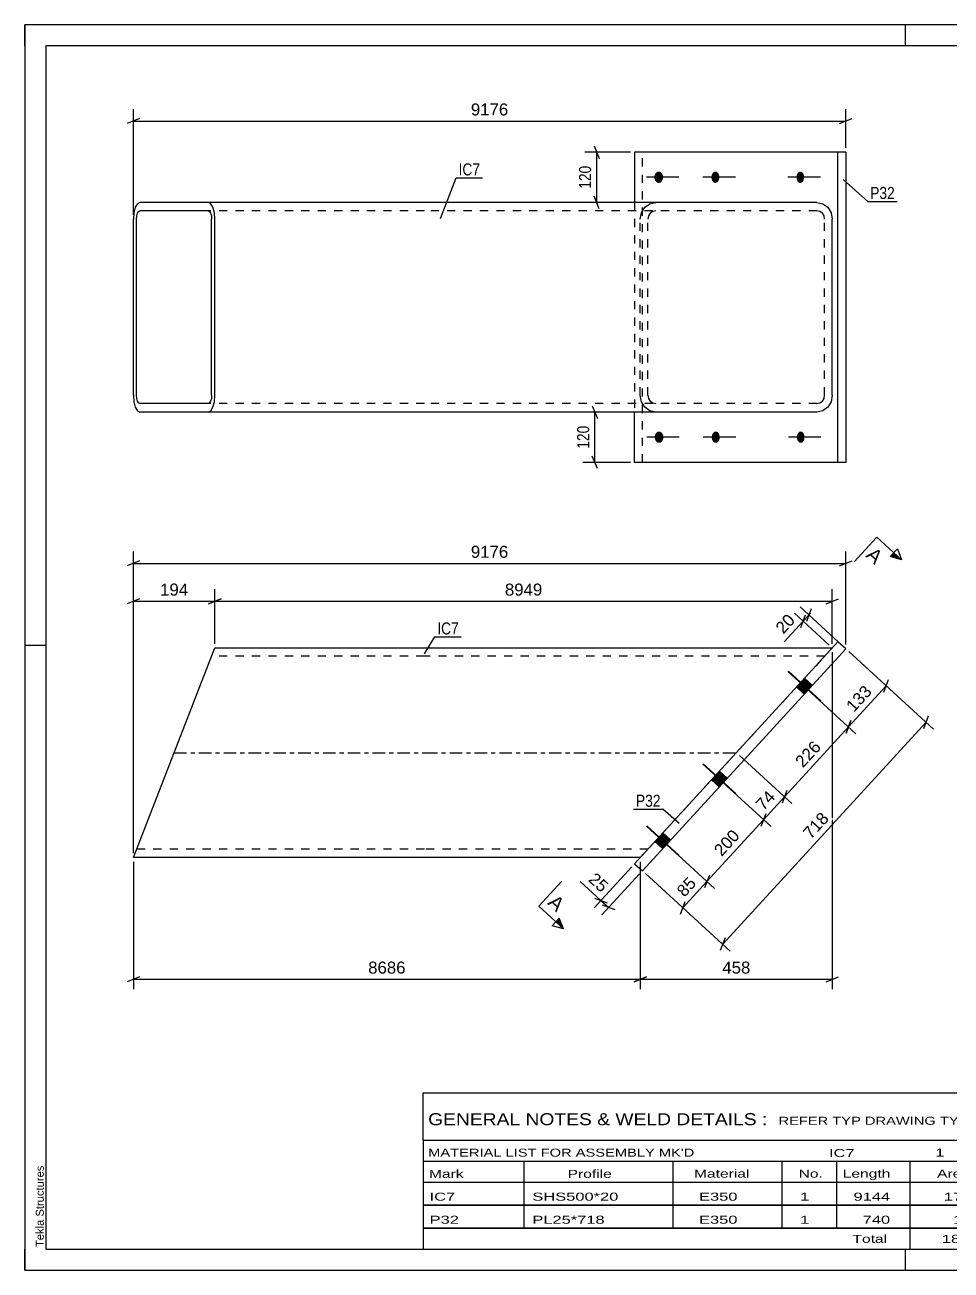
# Model space of a CAD drawing. Header units: millimetres. Extents: x 0 to 420, y 0 to 297.
# Drawn here: x 0 to 220.8, y 0 to 297 of the extents above; entities that cross this region are included whole.
import ezdxf

# ---------------------------------------------------------------- set-up
doc = ezdxf.new("R2010")
doc.units = ezdxf.units.MM
doc.linetypes.add('DXK_LINE_DOT2', pattern=[3.9198, 1.9599, -1.9599])
doc.linetypes.add('DXK_LINE_DOT3', pattern=[5.9187, 2.979, -0.9799, 0.9799, -0.9799])
doc.styles.add('Arial', font='ARIAL.TTF', dxfattribs={"height": 0.2})
doc.styles.add('Arial Narrow', font='ARIALN.TTF', dxfattribs={"height": 0.2})

# ---------------------------------------------------------------- blocks, each defined once
blk = doc.blocks.new('Unknown-762328194-1128')
at = {"color": 5, "linetype": 'Continuous'}
for p, q in [((420, 297), (0, 297)), ((0, 297), (0, 0)), ((0, 292), (0, 297)), ((210, 292), (210, 297)), ((415, 292), (5, 292)), ((5, 292), (5, 5)), ((5, 149), (0, 149)), ((0, 0), (0, 5)), ((5, 5), (415, 5)), ((210, 0), (210, 5)), ((0, 0), (420, 0))]:
    blk.add_line(p, q, dxfattribs=at)
at = {"color": 174, "linetype": 'Continuous', "style": 'Arial'}
blk.add_text('Tekla Structures', height=1.9102, rotation=90, dxfattribs=at).set_placement((4.5, 5.5))
blk = doc.blocks.new('Bolt-762328194-1296 - 1284')
at = {"linetype": 'Continuous'}
for points in [[(185.81, 141.07), (183.99, 139.08), (185.83, 137.39), (187.66, 139.38)], [(165.55, 118.95), (163.73, 116.96), (165.57, 115.27), (167.4, 117.26)], [(152.04, 104.2), (150.22, 102.21), (152.06, 100.52), (153.89, 102.51)]]:
    blk.add_hatch(color=1, dxfattribs=at).paths.add_polyline_path(points)
at = {"color": 1, "linetype": 'Continuous'}
for p, q in [((189.69, 135.69), (181.95, 142.78)), ((187.66, 139.38), (185.81, 141.07)), ((185.83, 137.39), (183.99, 139.08)), ((169.43, 113.56), (161.69, 120.65)), ((167.4, 117.26), (165.55, 118.95)), ((165.57, 115.27), (163.73, 116.96)), ((155.93, 98.81), (148.18, 105.9)), ((153.89, 102.51), (152.04, 104.2)), ((152.06, 100.52), (150.22, 102.21))]:
    blk.add_line(p, q, dxfattribs=at)
blk = doc.blocks.new('Part-762328194-1290 - 1284')
at = {"color": 2, "linetype": 'Continuous'}
for p, q in [((193.88, 149.88), (145.39, 96.93)), ((195.73, 148.2), (193.88, 149.88)), ((147.24, 95.25), (195.73, 148.2)), ((145.39, 96.93), (147.24, 95.25))]:
    blk.add_line(p, q, dxfattribs=at)
blk = doc.blocks.new('Part-762328194-1295 - 1284')
at = {"color": 2, "linetype": 'Continuous'}
for p, q in [((25.86, 98.41), (45.29, 148.41)), ((45.29, 148.41), (95.29, 148.41)), ((95.39, 148.41), (192.53, 148.41)), ((95.29, 98.41), (25.86, 98.41)), ((146.74, 98.41), (95.39, 98.41))]:
    blk.add_line(p, q, dxfattribs=at)
at = {"color": 7, "linetype": 'DXK_LINE_DOT2'}
for p, q in [((95.29, 146.41), (44.51, 146.41)), ((190.7, 146.41), (95.39, 146.41)), ((192.53, 148.41), (146.74, 98.41)), ((95.29, 100.41), (26.63, 100.41)), ((148.57, 100.41), (95.39, 100.41))]:
    blk.add_line(p, q, dxfattribs=at)
at = {"color": 7, "linetype": 'DXK_LINE_DOT3'}
for p, q in [((35.57, 123.41), (95.29, 123.41)), ((95.39, 123.41), (169.64, 123.41))]:
    blk.add_line(p, q, dxfattribs=at)
blk = doc.blocks.new('Bolt-762328194-1297 - 1284')
at = {"linetype": 'Continuous'}
for points in [[(185.9, 141.17), (184.07, 139.17), (185.92, 137.49), (187.74, 139.48)], [(165.64, 119.04), (163.81, 117.05), (165.66, 115.36), (167.48, 117.35)], [(152.13, 104.29), (150.31, 102.3), (152.15, 100.61), (153.97, 102.6)]]:
    blk.add_hatch(color=1, dxfattribs=at).paths.add_polyline_path(points)
at = {"color": 1, "linetype": 'Continuous'}
for p, q in [((189.78, 135.78), (182.04, 142.87)), ((187.74, 139.48), (185.9, 141.17)), ((185.92, 137.49), (184.07, 139.17)), ((169.52, 113.66), (161.77, 120.75)), ((167.48, 117.35), (165.64, 119.04)), ((165.66, 115.36), (163.81, 117.05)), ((156.01, 98.91), (148.27, 106)), ((153.97, 102.6), (152.13, 104.29)), ((152.15, 100.61), (150.31, 102.3))]:
    blk.add_line(p, q, dxfattribs=at)
blk = doc.blocks.new('Bolt-762328194-1253 - 1219')
at = {"linetype": 'Continuous'}
for points in [[(152.17, 260.66), (152.15, 260.38), (152.08, 260.11), (151.97, 259.87), (151.83, 259.66), (151.65, 259.49), (151.45, 259.38), (151.24, 259.32), (151.02, 259.32), (150.81, 259.38), (150.61, 259.49), (150.44, 259.66), (150.29, 259.87), (150.18, 260.11), (150.11, 260.38), (150.09, 260.66), (150.11, 260.94), (150.18, 261.21), (150.29, 261.46), (150.44, 261.67), (150.61, 261.83), (150.81, 261.95), (151.02, 262.01), (151.24, 262.01), (151.45, 261.95), (151.65, 261.83), (151.83, 261.67), (151.97, 261.46), (152.08, 261.21), (152.15, 260.94)], [(165.58, 260.66), (165.56, 260.38), (165.5, 260.11), (165.4, 259.87), (165.27, 259.66), (165.11, 259.49), (164.93, 259.38), (164.74, 259.32), (164.54, 259.32), (164.35, 259.38), (164.17, 259.49), (164.01, 259.66), (163.88, 259.87), (163.78, 260.11), (163.72, 260.38), (163.7, 260.66), (163.72, 260.94), (163.78, 261.21), (163.88, 261.46), (164.01, 261.67), (164.17, 261.83), (164.35, 261.95), (164.54, 262.01), (164.74, 262.01), (164.93, 261.95), (165.11, 261.83), (165.27, 261.67), (165.4, 261.46), (165.5, 261.21), (165.56, 260.94)], [(185.81, 260.66), (185.79, 260.38), (185.73, 260.11), (185.64, 259.87), (185.51, 259.66), (185.36, 259.49), (185.18, 259.38), (185, 259.32), (184.81, 259.32), (184.62, 259.38), (184.44, 259.49), (184.29, 259.66), (184.16, 259.87), (184.07, 260.11), (184.01, 260.38), (183.99, 260.66), (184.01, 260.94), (184.07, 261.21), (184.16, 261.46), (184.29, 261.67), (184.44, 261.83), (184.62, 261.95), (184.81, 262.01), (185, 262.01), (185.18, 261.95), (185.36, 261.83), (185.51, 261.67), (185.64, 261.46), (185.73, 261.21), (185.79, 260.94)]]:
    blk.add_hatch(color=1, dxfattribs=at).paths.add_polyline_path(points)
at = {"color": 1, "linetype": 'Continuous'}
for p, q in [((155.93, 260.66), (148.18, 260.66)), ((169.43, 260.66), (161.69, 260.66)), ((189.69, 260.66), (181.95, 260.66))]:
    blk.add_line(p, q, dxfattribs=at)
blk = doc.blocks.new('Part-762328194-1237 - 1219')
at = {"color": 2, "linetype": 'Continuous'}
for p, q in [((145.39, 266.66), (145.39, 254.66)), ((195.73, 266.66), (145.39, 266.66)), ((193.88, 192.66), (193.88, 266.66)), ((195.73, 266.66), (195.73, 192.66)), ((145.39, 192.66), (145.39, 204.66)), ((195.73, 192.66), (145.39, 192.66))]:
    blk.add_line(p, q, dxfattribs=at)
at = {"color": 7, "linetype": 'DXK_LINE_DOT2'}
for p, q in [((147.24, 192.66), (147.24, 266.66)), ((145.39, 254.66), (145.39, 204.66))]:
    blk.add_line(p, q, dxfattribs=at)
blk = doc.blocks.new('Part-762328194-1252 - 1219')
at = {"color": 2, "linetype": 'Continuous'}
for p, q in [((26.31, 253.49), (25.98, 252.19)), ((26.82, 254.36), (26.31, 253.49)), ((27.41, 254.66), (26.82, 254.36)), ((26.86, 252.08), (27.11, 252.51)), ((27.11, 252.51), (27.41, 252.66)), ((95.29, 254.66), (27.41, 254.66)), ((43.74, 252.66), (27.41, 252.66)), ((44.33, 254.36), (43.74, 254.66)), ((43.74, 252.66), (44.03, 252.51)), ((44.03, 252.51), (44.29, 252.08)), ((44.84, 253.49), (44.33, 254.36)), ((45.17, 252.19), (44.84, 253.49)), ((188.87, 254.66), (95.39, 254.66)), ((188.87, 254.66), (190.27, 254.36)), ((190.27, 254.36), (191.46, 253.49)), ((191.46, 253.49), (192.25, 252.19)), ((25.98, 252.19), (25.86, 250.66)), ((25.86, 208.66), (25.86, 250.66)), ((26.63, 250.66), (26.69, 251.43)), ((26.63, 208.66), (26.63, 250.66)), ((26.69, 251.43), (26.86, 252.08)), ((44.29, 252.08), (44.46, 251.43)), ((44.46, 251.43), (44.51, 250.66)), ((44.51, 208.66), (44.51, 250.66)), ((45.29, 250.66), (45.17, 252.19)), ((45.29, 208.66), (45.29, 250.66)), ((192.25, 252.19), (192.53, 250.66)), ((192.53, 208.66), (192.53, 250.66)), ((25.86, 208.66), (25.98, 207.13)), ((26.69, 207.9), (26.63, 208.66)), ((44.51, 208.66), (44.46, 207.9)), ((45.17, 207.13), (45.29, 208.66)), ((192.53, 208.66), (192.25, 207.13)), ((25.98, 207.13), (26.31, 205.84)), ((26.31, 205.84), (26.82, 204.97)), ((26.86, 207.25), (26.69, 207.9)), ((26.82, 204.97), (27.41, 204.66)), ((27.11, 206.82), (26.86, 207.25)), ((27.41, 206.66), (27.11, 206.82)), ((43.74, 206.66), (27.41, 206.66)), ((44.03, 206.82), (43.74, 206.66)), ((43.74, 204.66), (44.33, 204.97)), ((44.29, 207.25), (44.03, 206.82)), ((44.46, 207.9), (44.29, 207.25)), ((44.33, 204.97), (44.84, 205.84)), ((44.84, 205.84), (45.17, 207.13)), ((190.27, 204.97), (188.87, 204.66)), ((191.46, 205.84), (190.27, 204.97)), ((192.25, 207.13), (191.46, 205.84)), ((95.29, 204.66), (27.41, 204.66)), ((188.87, 204.66), (95.39, 204.66))]:
    blk.add_line(p, q, dxfattribs=at)
at = {"color": 7, "linetype": 'DXK_LINE_DOT2'}
for p, q in [((95.29, 252.66), (43.74, 252.66)), ((188.87, 252.66), (95.39, 252.66)), ((147.02, 252.19), (147.82, 253.49)), ((147.82, 253.49), (149, 254.36)), ((149, 254.36), (150.41, 254.66)), ((149.7, 252.51), (149.11, 252.08)), ((150.41, 252.66), (149.7, 252.51)), ((189.57, 252.51), (188.87, 252.66)), ((190.16, 252.08), (189.57, 252.51)), ((146.74, 250.66), (147.02, 252.19)), ((146.74, 208.66), (146.74, 250.66)), ((148.71, 251.43), (148.57, 250.66)), ((148.57, 208.66), (148.57, 250.66)), ((149.11, 252.08), (148.71, 251.43)), ((190.56, 251.43), (190.16, 252.08)), ((190.7, 250.66), (190.56, 251.43)), ((190.7, 208.66), (190.7, 250.66)), ((147.02, 207.13), (146.74, 208.66)), ((148.57, 208.66), (148.71, 207.9)), ((190.56, 207.9), (190.7, 208.66)), ((95.29, 206.66), (43.74, 206.66)), ((188.87, 206.66), (95.39, 206.66)), ((147.82, 205.84), (147.02, 207.13)), ((149, 204.97), (147.82, 205.84)), ((148.71, 207.9), (149.11, 207.25)), ((150.41, 204.66), (149, 204.97)), ((149.11, 207.25), (149.7, 206.82)), ((149.7, 206.82), (150.41, 206.66)), ((188.87, 206.66), (189.57, 206.82)), ((189.57, 206.82), (190.16, 207.25)), ((190.16, 207.25), (190.56, 207.9))]:
    blk.add_line(p, q, dxfattribs=at)
blk = doc.blocks.new('Bolt-762328194-1254 - 1219')
at = {"linetype": 'Continuous'}
for points in [[(152.26, 198.66), (152.24, 198.38), (152.17, 198.11), (152.06, 197.87), (151.91, 197.66), (151.74, 197.49), (151.54, 197.38), (151.33, 197.32), (151.11, 197.32), (150.9, 197.38), (150.7, 197.49), (150.52, 197.66), (150.38, 197.87), (150.27, 198.11), (150.2, 198.38), (150.18, 198.66), (150.2, 198.94), (150.27, 199.21), (150.38, 199.46), (150.52, 199.67), (150.7, 199.83), (150.9, 199.95), (151.11, 200.01), (151.33, 200.01), (151.54, 199.95), (151.74, 199.83), (151.91, 199.67), (152.06, 199.46), (152.17, 199.21), (152.24, 198.94)], [(165.67, 198.66), (165.65, 198.38), (165.59, 198.11), (165.49, 197.87), (165.36, 197.66), (165.2, 197.49), (165.02, 197.38), (164.82, 197.32), (164.63, 197.32), (164.43, 197.38), (164.25, 197.49), (164.09, 197.66), (163.96, 197.87), (163.86, 198.11), (163.8, 198.38), (163.78, 198.66), (163.8, 198.94), (163.86, 199.21), (163.96, 199.46), (164.09, 199.67), (164.25, 199.83), (164.43, 199.95), (164.63, 200.01), (164.82, 200.01), (165.02, 199.95), (165.2, 199.83), (165.36, 199.67), (165.49, 199.46), (165.59, 199.21), (165.65, 198.94)], [(185.9, 198.66), (185.88, 198.38), (185.82, 198.11), (185.72, 197.87), (185.6, 197.66), (185.44, 197.49), (185.27, 197.38), (185.08, 197.32), (184.89, 197.32), (184.7, 197.38), (184.53, 197.49), (184.38, 197.66), (184.25, 197.87), (184.15, 198.11), (184.09, 198.38), (184.07, 198.66), (184.09, 198.94), (184.15, 199.21), (184.25, 199.46), (184.38, 199.67), (184.53, 199.83), (184.7, 199.95), (184.89, 200.01), (185.08, 200.01), (185.27, 199.95), (185.44, 199.83), (185.6, 199.67), (185.72, 199.46), (185.82, 199.21), (185.88, 198.94)]]:
    blk.add_hatch(color=1, dxfattribs=at).paths.add_polyline_path(points)
at = {"color": 1, "linetype": 'Continuous'}
for p, q in [((156.01, 198.66), (148.27, 198.66)), ((169.52, 198.66), (161.77, 198.66)), ((189.78, 198.66), (182.04, 198.66))]:
    blk.add_line(p, q, dxfattribs=at)
blk = doc.blocks.new('StraightDimension-762328194-1414 - 1284')
at = {"color": 7, "linetype": 'Continuous'}
for p, q in [((196.46, 147.52), (207.15, 137.73)), ((204.81, 137.84), (205.95, 140.86)), ((187.48, 137.71), (198.17, 127.92)), ((196.4, 129.54), (205.38, 139.35)), ((196.97, 131.06), (195.83, 128.03))]:
    blk.add_line(p, q, dxfattribs=at)
at = {"color": 0}
blk.add_wipeout([(203, 137.86), (199.9, 140.69), (194.59, 134.89), (197.68, 132.05)], dxfattribs=at)
at = {"color": 3, "style": 'Arial'}
blk.add_text('133', height=2.865, rotation=47.5154, dxfattribs=at).set_placement((197.65, 132.9))
blk = doc.blocks.new('StraightDimension-762328194-1453 - 1284')
at = {"color": 7, "linetype": 'Continuous'}
for p, q in [((194.99, 148.87), (184.85, 158.16)), ((187.52, 157.75), (186.38, 154.72)), ((191.79, 149.09), (183.49, 156.68)), ((185.03, 153.25), (186.17, 156.27)), ((185.6, 154.76), (186.95, 156.24)), ((186.95, 156.24), (187.44, 156.77))]:
    blk.add_line(p, q, dxfattribs=at)
at = {"color": 0}
blk.add_wipeout([(184.69, 154.88), (181.59, 157.72), (177.78, 153.55), (180.87, 150.71)], dxfattribs=at)
at = {"color": 7, "linetype": 'Continuous'}
blk.add_line((185.6, 154.76), (181.07, 149.82), dxfattribs=at)
blk.add_line((185.6, 154.76), (181.07, 149.82), dxfattribs=at)
at = {"color": 3, "style": 'Arial'}
blk.add_text('20', height=2.865, rotation=47.5154, dxfattribs=at).set_placement((180.84, 151.56))
blk = doc.blocks.new('StraightDimension-762328194-1356 - 1284')
at = {"color": 7, "linetype": 'Continuous'}
for p, q in [((153.71, 100.84), (164.41, 91.05)), ((147.97, 94.57), (158.66, 84.78)), ((156.89, 86.4), (162.64, 92.67)), ((163.21, 94.18), (162.06, 91.16)), ((156.32, 84.89), (157.47, 87.91))]:
    blk.add_line(p, q, dxfattribs=at)
at = {"color": 0}
blk.add_wipeout([(161.12, 92.12), (158.02, 94.96), (154.21, 90.8), (157.3, 87.96)], dxfattribs=at)
at = {"color": 3, "style": 'Arial'}
blk.add_text('85', height=2.865, rotation=47.5154, dxfattribs=at).set_placement((157.27, 88.81))
blk = doc.blocks.new('StraightDimension-762328194-1306 - 1284')
at = {"color": 7, "linetype": 'Continuous'}
for p, q in [((192.53, 147.41), (192.53, 66.97)), ((146.74, 97.41), (146.74, 66.97)), ((148.24, 69.97), (145.24, 68.77)), ((146.74, 69.37), (192.53, 69.37)), ((191.03, 68.77), (194.03, 69.97))]:
    blk.add_line(p, q, dxfattribs=at)
at = {"color": 0}
blk.add_wipeout([(173.57, 70.12), (173.57, 74.32), (165.7, 74.32), (165.7, 70.12)], dxfattribs=at)
at = {"color": 3, "style": 'Arial'}
blk.add_text('458', height=2.865, dxfattribs=at).set_placement((166.3, 70.72))
blk = doc.blocks.new('StraightDimension-762328194-1312 - 1284')
at = {"color": 7, "linetype": 'Continuous'}
for p, q in [((25.86, 97.41), (25.86, 66.97)), ((146.74, 97.41), (146.74, 66.97)), ((27.36, 69.97), (24.36, 68.77)), ((25.86, 69.37), (146.74, 69.37)), ((145.24, 68.77), (148.24, 69.97))]:
    blk.add_line(p, q, dxfattribs=at)
at = {"color": 0}
blk.add_wipeout([(91.35, 70.12), (91.35, 74.32), (81.25, 74.32), (81.25, 70.12)], dxfattribs=at)
at = {"color": 3, "style": 'Arial'}
blk.add_text('8686', height=2.865, dxfattribs=at).set_placement((81.85, 70.72))
blk = doc.blocks.new('StraightDimension-762328194-1321 - 1284')
at = {"color": 7, "linetype": 'Continuous'}
for p, q in [((25.86, 99.41), (25.86, 171.39)), ((195.73, 149.2), (195.73, 171.39)), ((27.36, 169.14), (24.36, 167.94)), ((25.86, 168.54), (195.73, 168.54)), ((194.23, 167.94), (197.23, 169.14))]:
    blk.add_line(p, q, dxfattribs=at)
at = {"color": 0}
blk.add_wipeout([(115.84, 169.29), (115.84, 173.49), (105.74, 173.49), (105.74, 169.29)], dxfattribs=at)
at = {"color": 3, "style": 'Arial'}
blk.add_text('9176', height=2.865, dxfattribs=at).set_placement((106.34, 169.89))
blk = doc.blocks.new('StraightDimension-762328194-1332 - 1284')
at = {"color": 7, "linetype": 'Continuous'}
for p, q in [((45.29, 149.41), (45.29, 162.38)), ((192.53, 149.41), (192.53, 162.38)), ((46.79, 160.13), (43.79, 158.93)), ((45.29, 159.53), (192.53, 159.53)), ((191.03, 158.93), (194.03, 160.13))]:
    blk.add_line(p, q, dxfattribs=at)
at = {"color": 0}
blk.add_wipeout([(123.96, 160.28), (123.96, 164.48), (113.86, 164.48), (113.86, 160.28)], dxfattribs=at)
at = {"color": 3, "style": 'Arial'}
blk.add_text('8949', height=2.865, dxfattribs=at).set_placement((114.46, 160.88))
blk = doc.blocks.new('StraightDimension-762328194-1343 - 1284')
at = {"color": 7, "linetype": 'Continuous'}
for p, q in [((25.86, 99.41), (25.86, 162.38)), ((45.29, 149.41), (45.29, 162.38)), ((27.36, 160.13), (24.36, 158.93)), ((25.86, 159.53), (45.29, 159.53)), ((43.79, 158.93), (46.79, 160.13))]:
    blk.add_line(p, q, dxfattribs=at)
at = {"color": 0}
blk.add_wipeout([(39.51, 160.28), (39.51, 164.48), (31.64, 164.48), (31.64, 160.28)], dxfattribs=at)
at = {"color": 3, "style": 'Arial'}
blk.add_text('194', height=2.865, dxfattribs=at).set_placement((32.24, 160.88))
blk = doc.blocks.new('StraightDimension-762328194-1369 - 1284')
at = {"color": 7, "linetype": 'Continuous'}
for p, q in [((167.23, 115.59), (177.91, 105.8)), ((162.64, 92.67), (176.14, 107.42)), ((175.57, 105.91), (176.72, 108.93)), ((153.71, 100.84), (164.41, 91.05)), ((163.21, 94.18), (162.06, 91.16))]:
    blk.add_line(p, q, dxfattribs=at)
at = {"color": 0}
blk.add_wipeout([(171.49, 103.45), (168.4, 106.29), (163.08, 100.49), (166.18, 97.65)], dxfattribs=at)
at = {"color": 3, "style": 'Arial'}
blk.add_text('200', height=2.865, rotation=47.5154, dxfattribs=at).set_placement((166.14, 98.5))
blk = doc.blocks.new('StraightDimension-762328194-1386 - 1284')
at = {"color": 7, "linetype": 'Continuous'}
for p, q in [((170.37, 122.73), (182.91, 111.26)), ((167.23, 115.59), (177.91, 105.8)), ((176.14, 107.42), (181.14, 112.88)), ((181.71, 114.39), (180.57, 111.36)), ((175.57, 105.91), (176.72, 108.93))]:
    blk.add_line(p, q, dxfattribs=at)
at = {"color": 0}
blk.add_wipeout([(180, 112.74), (176.9, 115.57), (173.08, 111.41), (176.18, 108.57)], dxfattribs=at)
at = {"color": 3, "style": 'Arial'}
blk.add_text('74', height=2.865, rotation=47.5154, dxfattribs=at).set_placement((176.14, 109.42))
blk = doc.blocks.new('StraightDimension-762328194-1401 - 1284')
at = {"color": 7, "linetype": 'Continuous'}
for p, q in [((187.48, 137.71), (198.17, 127.92)), ((195.83, 128.03), (196.97, 131.06)), ((181.14, 112.88), (196.4, 129.54)), ((170.37, 122.73), (182.91, 111.26)), ((181.71, 114.39), (180.57, 111.36))]:
    blk.add_line(p, q, dxfattribs=at)
at = {"color": 0}
blk.add_wipeout([(190.88, 124.62), (187.78, 127.46), (182.46, 121.65), (185.56, 118.81)], dxfattribs=at)
at = {"color": 3, "style": 'Arial'}
blk.add_text('226', height=2.865, rotation=47.5154, dxfattribs=at).set_placement((185.52, 119.66))
blk = doc.blocks.new('StraightDimension-762328194-1429 - 1284')
at = {"color": 7, "linetype": 'Continuous'}
for p, q in [((144.72, 96.2), (135.73, 86.39)), ((146.56, 94.51), (137.58, 84.7)), ((135.84, 88.73), (138.87, 87.59)), ((137.36, 88.16), (139.2, 86.47)), ((140.71, 85.9), (137.69, 87.04))]:
    blk.add_line(p, q, dxfattribs=at)
at = {"color": 0}
blk.add_wipeout([(137.47, 89.07), (140.31, 92.16), (136.15, 95.98), (133.31, 92.88)], dxfattribs=at)
at = {"color": 7, "linetype": 'Continuous'}
blk.add_line((137.36, 88.16), (132.42, 92.68), dxfattribs=at)
blk.add_line((137.36, 88.16), (132.42, 92.68), dxfattribs=at)
at = {"color": 3, "style": 'Arial'}
blk.add_text('25', height=2.865, rotation=-42.4848, dxfattribs=at).set_placement((134.16, 92.92))
blk = doc.blocks.new('StraightDimension-762328194-1441 - 1284')
at = {"color": 7, "linetype": 'Continuous'}
for p, q in [((196.46, 147.52), (216.65, 129.04)), ((214.31, 129.15), (215.45, 132.17)), ((166.39, 77.71), (214.88, 130.66)), ((147.97, 94.57), (168.16, 76.09)), ((166.96, 79.22), (165.82, 76.2))]:
    blk.add_line(p, q, dxfattribs=at)
at = {"color": 0}
blk.add_wipeout([(192.74, 107.59), (189.64, 110.43), (184.33, 104.62), (187.42, 101.79)], dxfattribs=at)
at = {"color": 3, "style": 'Arial'}
blk.add_text('718', height=2.865, rotation=47.5154, dxfattribs=at).set_placement((187.39, 102.63))
blk = doc.blocks.new('StraightDimension-762328194-1257 - 1219')
at = {"color": 7, "linetype": 'Continuous'}
for p, q in [((135.3, 206.16), (136.5, 203.16)), ((144.39, 204.66), (133.05, 204.66)), ((135.9, 192.66), (135.9, 204.66)), ((136.5, 191.16), (135.3, 194.16)), ((144.39, 192.66), (133.05, 192.66))]:
    blk.add_line(p, q, dxfattribs=at)
at = {"color": 0}
blk.add_wipeout([(135.15, 202.01), (130.95, 202.01), (130.95, 195.32), (135.15, 195.32)], dxfattribs=at)
at = {"color": 3, "style": 'Arial Narrow'}
blk.add_text('120', height=2.863, rotation=90.0002, dxfattribs=at).set_placement((134.55, 195.92))
blk = doc.blocks.new('StraightDimension-762328194-1265 - 1219')
at = {"color": 7, "linetype": 'Continuous'}
for p, q in [((135.75, 268.16), (136.95, 265.16)), ((144.39, 266.66), (133.5, 266.66)), ((136.35, 254.66), (136.35, 266.66)), ((136.95, 253.16), (135.75, 256.16)), ((144.39, 254.66), (133.5, 254.66))]:
    blk.add_line(p, q, dxfattribs=at)
at = {"color": 0}
blk.add_wipeout([(135.6, 264.01), (131.4, 264.01), (131.4, 257.32), (135.6, 257.32)], dxfattribs=at)
at = {"color": 3, "style": 'Arial Narrow'}
blk.add_text('120', height=2.863, rotation=90.0002, dxfattribs=at).set_placement((135, 257.92))
blk = doc.blocks.new('StraightDimension-762328194-1272 - 1219')
at = {"color": 7, "linetype": 'Continuous'}
for p, q in [((25.86, 251.66), (25.86, 276.9)), ((195.73, 267.66), (195.73, 276.9)), ((27.36, 274.65), (24.36, 273.45)), ((25.86, 274.05), (195.73, 274.05)), ((194.23, 273.45), (197.23, 274.65))]:
    blk.add_line(p, q, dxfattribs=at)
at = {"color": 0}
blk.add_wipeout([(115.84, 274.8), (115.84, 279), (105.74, 279), (105.74, 274.8)], dxfattribs=at)
at = {"color": 3, "style": 'Arial'}
blk.add_text('9176', height=2.865, dxfattribs=at).set_placement((106.34, 275.4))
blk = doc.blocks.new('Unknown-762328194-3694')
at = {"color": 7, "linetype": 'Continuous'}
for p, q in [((95, 42.25), (255, 42.25)), ((95, 31), (95, 42.25)), ((255, 42.25), (255, 31)), ((95, 31), (255, 31)), ((95, 31), (95, 26)), ((255, 31), (255, 26)), ((95, 26), (255, 26)), ((95, 26), (95, 21)), ((119, 26), (119, 21)), ((154.5, 26), (154.5, 21)), ((180.5, 26), (180.5, 21)), ((193.5, 26), (193.5, 21)), ((211, 26), (211, 21)), ((233, 26), (233, 21)), ((255, 26), (255, 21)), ((95, 21), (255, 21)), ((95, 20.95), (95, 15.55)), ((95, 20.95), (255, 20.95)), ((119, 21), (119, 15.5)), ((154.5, 21), (154.5, 15.5)), ((180.5, 21), (180.5, 15.5)), ((193.5, 21), (193.5, 15.5)), ((211, 21), (211, 15.5)), ((233, 21), (233, 15.5)), ((255, 20.95), (255, 15.55)), ((95, 15.55), (255, 15.55)), ((95, 15.45), (95, 10.05)), ((95, 15.45), (255, 15.45)), ((119, 15.5), (119, 10)), ((154.5, 15.5), (154.5, 10)), ((180.5, 15.5), (180.5, 10)), ((193.5, 15.5), (193.5, 10)), ((211, 15.5), (211, 10)), ((233, 15.5), (233, 10)), ((255, 15.45), (255, 10.05)), ((95, 10.05), (255, 10.05)), ((95, 10), (255, 10)), ((95, 10), (95, 5)), ((211, 10), (211, 5)), ((233, 10), (233, 5)), ((255, 10), (255, 5)), ((95, 5), (255, 5))]:
    blk.add_line(p, q, dxfattribs=at)
at = {"color": 7, "style": 'Arial Narrow'}
for s, height, width, p in [('GENERAL NOTES & WELD DETAILS :', 2.8633, 1.4, (96.15, 34.56)), ('REFER TYP DRAWING TYP-01', 1.9089, 1.6, (179.7, 34.66)), ("MATERIAL LIST FOR ASSEMBLY MK'D", 1.9089, 1.6, (96.15, 27.06)), ('IC7', 1.909, 1.794707, (191.74, 26.97)), ('1', 1.91, 1.794707, (217.08, 27.06)), ('No. Required', 1.9089, 1.6, (226.41, 27.06)), ('Mark', 1.909, 1.7, (96.34, 22)), ('Profile', 1.909, 1.7, (129.41, 22)), ('Material', 1.909, 1.7, (159.54, 22.06)), ('No.', 1.909, 1.7, (184.5, 22.06)), ('Length', 1.909, 1.7, (195, 22.06)), ('Area', 1.909, 1.7, (217.5, 22.06)), ('Weight', 1.909, 1.7, (237, 22.06))]:
    blk.add_text(s, height=height, dxfattribs=dict(at, width=width)).set_placement(p)
at = {"color": 7, "linetype": 'Continuous', "style": 'Arial Narrow'}
for s, height, width, p in [('IC7', 1.909, 1.794707, (96.5, 16.56)), ('SHS500*20', 1.909, 1.794707, (121, 16.56)), ('E350', 1.909, 1.794707, (160.74, 16.56)), ('1', 1.91, 1.794707, (184.86, 16.56)), ('9144', 1.909, 1.794707, (197.58, 16.56)), ('17.7', 1.909, 1.794707, (219.13, 16.56)), ('2658.0', 1.909, 1.794707, (235.77, 16.56)), ('P32', 1.909, 1.794707, (96.5, 11.06)), ('PL25*718', 1.909, 1.794707, (121, 11.06)), ('E350', 1.909, 1.794707, (160.74, 11.06)), ('1', 1.91, 1.794707, (184.86, 11.06)), ('740', 1.909, 1.794707, (199.77, 11.06)), ('1.1', 1.909, 1.794707, (221.32, 11.06)), ('104.3', 1.909, 1.794707, (237.96, 11.06)), ('Total', 1.909, 1.7, (197.33, 6.5)), ('18.8', 1.909, 1.794707, (218.64, 6.5)), ('2762.3', 1.909, 1.794707, (235.77, 6.5))]:
    blk.add_text(s, height=height, dxfattribs=dict(at, width=width)).set_placement(p)
blk = doc.blocks.new('Mark-762328194-1286 - 1284')
at = {"color": 0}
blk.add_wipeout([(151.55, 110.52), (151.55, 113.52), (145.71, 113.52), (145.71, 110.52)], dxfattribs=at)
blk.add_wipeout([(151.55, 110.52), (151.55, 113.52), (145.71, 113.52), (145.71, 110.52)], dxfattribs=at)
at = {"color": 30, "linetype": 'Continuous'}
for p in [(145.11, 109.92), (155.98, 106.55)]:
    blk.add_line(p, (152.15, 109.92), dxfattribs=at)
at = {"color": 3, "style": 'Arial Narrow'}
blk.add_text('P32', height=2.863, dxfattribs=at).set_placement((145.71, 110.52))
blk = doc.blocks.new('Mark-762328194-1291 - 1284')
at = {"color": 0}
blk.add_wipeout([(103.44, 151.62), (103.44, 154.62), (98.33, 154.62), (98.33, 151.62)], dxfattribs=at)
blk.add_wipeout([(103.44, 151.62), (103.44, 154.62), (98.33, 154.62), (98.33, 151.62)], dxfattribs=at)
at = {"color": 30, "linetype": 'Continuous'}
for p, q in [((95.29, 147), (97.73, 151.02)), ((97.73, 151.02), (104.04, 151.02))]:
    blk.add_line(p, q, dxfattribs=at)
at = {"color": 3, "style": 'Arial Narrow'}
blk.add_text('IC7', height=2.863, dxfattribs=at).set_placement((98.33, 151.62))
blk = doc.blocks.new('SectionMark-762328194-1508 - 1284')
at = {"color": 6, "linetype": 'Continuous'}
for p, q in [((208.05, 172.02), (209.05, 169.41)), ((128.43, 81.37), (125.74, 82.13))]:
    blk.add_line(p, q, dxfattribs=at)
at = {"color": 0, "linetype": 'Continuous'}
for points in [[(202.64, 168.16), (205, 170.74), (202.71, 172.84), (200.34, 170.26)], [(126.74, 85.28), (129.1, 87.86), (126.81, 89.96), (124.45, 87.38)]]:
    blk.add_wipeout(points, dxfattribs=at)
at = {"linetype": 'Continuous'}
for points in [[(206.36, 170.17), (207.21, 171.09), (209.05, 169.41)], [(126.58, 83.05), (127.43, 83.98), (128.43, 81.37)]]:
    blk.add_hatch(color=6, dxfattribs=at).paths.add_polyline_path(points)
at = {"color": 6, "linetype": 'Continuous'}
for p, q in [((203.15, 174.81), (197.75, 168.91)), ((203.15, 174.81), (209.05, 169.41)), ((206.36, 170.17), (208.05, 172.02)), ((209.05, 169.41), (206.36, 170.17)), ((122.53, 86.77), (127.93, 92.67)), ((122.53, 86.77), (128.43, 81.37)), ((127.43, 83.98), (125.74, 82.13)), ((128.43, 81.37), (127.43, 83.98))]:
    blk.add_line(p, q, dxfattribs=at)
at = {"color": 3, "linetype": 'Continuous', "style": 'Arial'}
for p in [(200.34, 170.26), (124.45, 87.38)]:
    blk.add_text('A', height=3.34, rotation=-42.4848, dxfattribs=at).set_placement(p)
blk = doc.blocks.new('Mark-762328194-1248 - 1219')
at = {"color": 0}
blk.add_wipeout([(108.52, 261.11), (108.52, 264.11), (103.41, 264.11), (103.41, 261.11)], dxfattribs=at)
blk.add_wipeout([(108.52, 261.11), (108.52, 264.11), (103.41, 264.11), (103.41, 261.11)], dxfattribs=at)
at = {"color": 30, "linetype": 'Continuous'}
for p, q in [((99.06, 250.82), (102.81, 260.51)), ((102.81, 260.51), (109.12, 260.51))]:
    blk.add_line(p, q, dxfattribs=at)
at = {"color": 3, "style": 'Arial Narrow'}
blk.add_text('IC7', height=2.863, dxfattribs=at).set_placement((103.41, 261.11))
blk = doc.blocks.new('Mark-762328194-1232 - 1219')
at = {"color": 0}
blk.add_wipeout([(207.42, 255.48), (207.42, 258.48), (201.57, 258.48), (201.57, 255.48)], dxfattribs=at)
blk.add_wipeout([(207.42, 255.48), (207.42, 258.48), (201.57, 258.48), (201.57, 255.48)], dxfattribs=at)
at = {"color": 30, "linetype": 'Continuous'}
for p, q in [((195.1, 260.1), (200.97, 254.88)), ((200.97, 254.88), (208.02, 254.88))]:
    blk.add_line(p, q, dxfattribs=at)
at = {"color": 3, "style": 'Arial Narrow'}
blk.add_text('P32', height=2.863, dxfattribs=at).set_placement((201.57, 255.48))

msp = doc.modelspace()

# ---------------------------------------------------------------- block references
for name in ['Unknown-762328194-1128', 'Part-762328194-1237 - 1219', 'Bolt-762328194-1253 - 1219', 'Part-762328194-1252 - 1219', 'Bolt-762328194-1254 - 1219', 'Part-762328194-1290 - 1284', 'Part-762328194-1295 - 1284', 'Bolt-762328194-1296 - 1284', 'Bolt-762328194-1297 - 1284', 'Unknown-762328194-3694']:
    msp.add_blockref(name, (0, 0))

# ---------------------------------------------------------------- next in the draw order: block references
for name in ['StraightDimension-762328194-1265 - 1219', 'StraightDimension-762328194-1257 - 1219', 'StraightDimension-762328194-1414 - 1284', 'StraightDimension-762328194-1356 - 1284']:
    msp.add_blockref(name, (0, 0))

# ---------------------------------------------------------------- next in the draw order: block references
for name in ['StraightDimension-762328194-1272 - 1219', 'StraightDimension-762328194-1453 - 1284']:
    msp.add_blockref(name, (0, 0))

# ---------------------------------------------------------------- next in the draw order: block references
for name in ['Mark-762328194-1248 - 1219', 'Mark-762328194-1232 - 1219', 'StraightDimension-762328194-1306 - 1284']:
    msp.add_blockref(name, (0, 0))

# ---------------------------------------------------------------- next in the draw order: block references
for name in ['StraightDimension-762328194-1321 - 1284', 'StraightDimension-762328194-1312 - 1284']:
    msp.add_blockref(name, (0, 0))

# ---------------------------------------------------------------- next in the draw order: block references
for name in ['StraightDimension-762328194-1332 - 1284', 'StraightDimension-762328194-1369 - 1284', 'StraightDimension-762328194-1429 - 1284']:
    msp.add_blockref(name, (0, 0))

# ---------------------------------------------------------------- next in the draw order: block references
for name in ['StraightDimension-762328194-1343 - 1284', 'Mark-762328194-1291 - 1284', 'StraightDimension-762328194-1386 - 1284']:
    msp.add_blockref(name, (0, 0))

# ---------------------------------------------------------------- next in the draw order: block references
msp.add_blockref('StraightDimension-762328194-1401 - 1284', (0, 0))

# ---------------------------------------------------------------- next in the draw order: block references
msp.add_blockref('StraightDimension-762328194-1441 - 1284', (0, 0))

# ---------------------------------------------------------------- next in the draw order: block references
msp.add_blockref('Mark-762328194-1286 - 1284', (0, 0))

# ---------------------------------------------------------------- next in the draw order: block references
msp.add_blockref('SectionMark-762328194-1508 - 1284', (0, 0))

doc.saveas('drawing.dxf')
